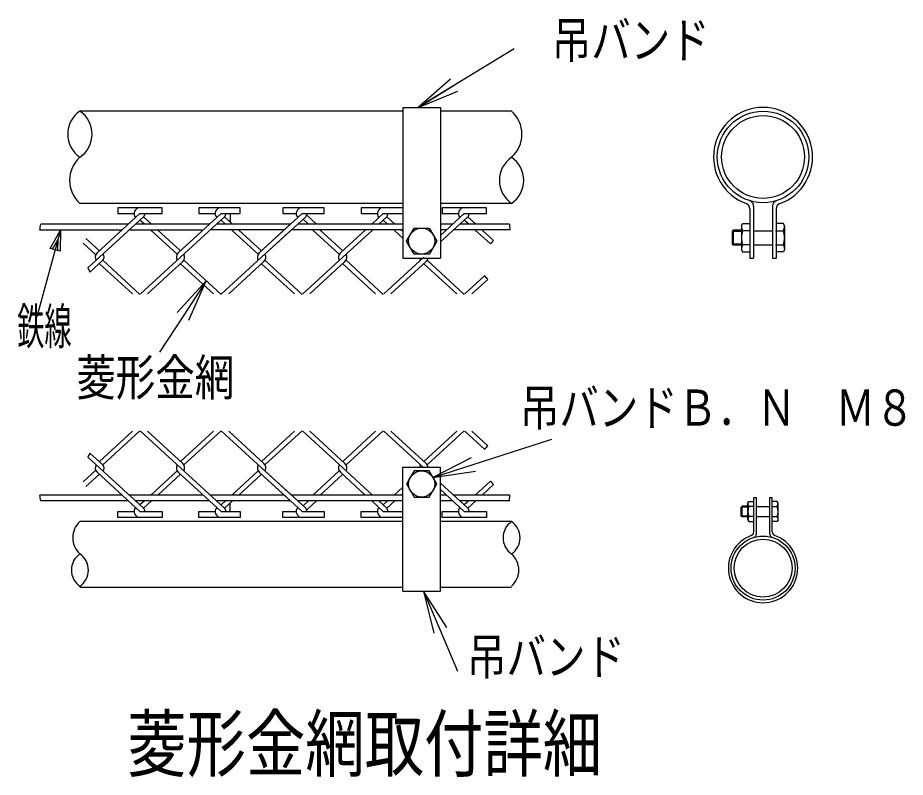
# Model space of a CAD drawing. Units: millimetres, scale not verified. Extents: x -4455 to 4455, y -3150 to 3150.
# Drawn here: x 1328 to 2270, y -645 to 162 of the extents above; entities that cross this region are included whole.
import ezdxf
from ezdxf.enums import TextEntityAlignment as Align

# ---------------------------------------------------------------- set-up
doc = ezdxf.new("R2010")
doc.units = ezdxf.units.MM
doc.header["$LTSCALE"] = 20
for name, color, linetype, lineweight in [('0-1_1', 7, 'Continuous', 25), ('0-2_0', 7, 'Continuous', 25), ('0-3_2', 7, 'Continuous', 25), ('0-4_EXTCNT-L', 2, 'Continuous', 25)]:
    doc.layers.add(name, color=color, linetype=linetype, lineweight=lineweight)
doc.styles.add('ＭＳ ゴシック', font='')
doc.styles.get('ＭＳ ゴシック').set_extended_font_data('MS Gothic')

# ---------------------------------------------------------------- blocks, each defined once
blk = doc.blocks.new('C5')
at = {"layer": '0-1_1', "color": 4}
blk.add_line((94861.1, 25811.8), (94220.6, 23457), dxfattribs=at)
blk.add_lwpolyline([(94579, 25308.2), (94861.1, 25811.8), (94849.2, 25234.7)], close=True, dxfattribs=at)
blk.add_lwpolyline([(94646.6, 25289.8), (94787.6, 25541.6), (94781.7, 25253.1)], dxfattribs=at)
blk = doc.blocks.new('DARROWS')
at = {"layer": '0-2_0', "color": 2}
blk.add_line((0, 0), (-19.982, 0), dxfattribs=at)
blk.add_lwpolyline([(-20, -3.333), (0, 0), (-20, 3.333)], dxfattribs=at)

msp = doc.modelspace()

# ---------------------------------------------------------------- linework, layer by layer
at = {"layer": '0-1_1'}
for p, q in [((1736.79, 66.63), (1736.79, -93.37)), ((1736.79, 66.63), (1776.79, 66.63)), ((1776.79, 66.63), (1776.79, -93.37)), ((1736.79, 62.63), (1393.8, 62.63)), ((1852.3, 62.63), (1776.79, 62.63)), ((1736.79, -35.37), (1393.8, -35.37)), ((1438.53, -63.64), (1351.04, -63.64)), ((1445.37, -57.37), (1352.25, -57.37)), ((1524.65, -63.64), (1446.05, -63.64)), ((1531.49, -57.37), (1452.89, -57.37)), ((1611.07, -63.37), (1532.47, -63.37)), ((1617.61, -57.37), (1539.01, -57.37)), ((1736.79, -63.37), (1618.59, -63.37)), ((1736.79, -57.37), (1625.13, -57.37)), ((1736.79, -72.16), (1727.49, -63.64)), ((1736.79, -65.27), (1735.01, -63.64)), ((1783.31, -63.37), (1776.79, -63.37)), ((1850.28, -63.37), (1790.83, -63.37)), ((1850.09, -57.37), (1797.37, -57.37)), ((2087.64, -63.85), (2086.44, -65.05)), ((2086.44, -65.05), (2086.44, -78.65)), ((2087.64, -63.85), (2087.64, -79.85)), ((2096.44, -63.85), (2087.64, -63.85)), ((2096.44, -59.35), (2097.59, -56.85)), ((2096.44, -59.35), (2096.44, -84.35)), ((2097.59, -56.85), (2105.45, -56.85)), ((2106.01, -64.36), (2097.59, -64.36)), ((2109.45, -64.36), (2129.45, -64.36)), ((2132.65, -64.36), (2141.07, -64.36)), ((2142.22, -59.35), (2142.22, -84.35)), ((2086.44, -78.65), (2087.64, -79.85)), ((2096.44, -79.85), (2087.64, -79.85)), ((2096.44, -84.35), (2097.59, -86.85)), ((2106.01, -79.35), (2097.59, -79.35)), ((2109.45, -79.35), (2129.45, -79.35)), ((2132.65, -79.35), (2141.07, -79.35)), ((2142.22, -84.35), (2141.07, -86.85)), ((1736.79, -93.37), (1776.79, -93.37)), ((2097.59, -86.85), (2105.45, -86.85)), ((2141.07, -86.85), (2133.45, -86.85)), ((1736.79, -447.43), (1736.79, -315.43)), ((1736.79, -315.43), (1776.79, -315.43)), ((1776.79, -447.43), (1776.79, -315.43)), ((1776.79, -332.56), (1805.83, -359.17)), ((1438.53, -345.16), (1351.04, -345.16)), ((1524.65, -345.16), (1446.05, -345.16)), ((1611.07, -345.43), (1532.47, -345.43)), ((1736.79, -345.43), (1618.59, -345.43)), ((1776.79, -339.45), (1802.07, -362.62)), ((1850.28, -345.43), (1790.83, -345.43)), ((1445.37, -351.43), (1352.25, -351.43)), ((1531.49, -351.43), (1452.89, -351.43)), ((1617.61, -351.43), (1539.01, -351.43)), ((1736.79, -351.43), (1625.13, -351.43)), ((1850.09, -351.43), (1797.37, -351.43)), ((2096.34, -357.93), (2097.18, -357.09)), ((2096.34, -367.45), (2096.34, -357.93)), ((2097.18, -368.29), (2097.18, -357.09)), ((2103.34, -357.09), (2097.18, -357.09)), ((2103.34, -353.94), (2104.15, -352.19)), ((2103.34, -371.44), (2103.34, -353.94)), ((2104.15, -352.19), (2109.65, -352.19)), ((2110.05, -357.44), (2104.15, -357.44)), ((2112.45, -357.44), (2126.45, -357.44)), ((2128.69, -357.44), (2134.58, -357.44)), ((2134.58, -352.19), (2129.25, -352.19)), ((2135.39, -353.94), (2134.58, -352.19)), ((2135.39, -371.44), (2135.39, -353.94)), ((2097.18, -368.29), (2096.34, -367.45)), ((1736.79, -373.43), (1393.8, -373.43)), ((1852.3, -373.43), (1776.79, -373.43)), ((2103.34, -368.29), (2097.18, -368.29)), ((2103.34, -371.44), (2104.15, -373.19)), ((2110.05, -367.94), (2104.15, -367.94)), ((2104.15, -373.19), (2109.65, -373.19)), ((2112.45, -367.94), (2126.45, -367.94)), ((2128.69, -367.94), (2134.58, -367.94)), ((2134.58, -373.19), (2129.25, -373.19)), ((2135.39, -371.44), (2134.58, -373.19)), ((1736.79, -443.43), (1393.8, -443.43)), ((1736.79, -447.43), (1776.79, -447.43)), ((1852.3, -443.43), (1776.79, -443.43))]:
    msp.add_line(p, q, dxfattribs=at)
at = {"layer": '0-1_1', "color": 4}
for p, q in [((1852.3, -35.37), (1776.79, -35.37)), ((1412.12, -87.84), (1457.59, -46.18)), ((1481.11, -39.9), (1434.07, -39.9)), ((1434.07, -39.9), (1434.07, -46.18)), ((1434.07, -46.18), (1451.31, -46.18)), ((1457.59, -46.18), (1481.11, -46.18)), ((1481.11, -46.18), (1481.11, -39.9)), ((1498.24, -87.84), (1543.71, -46.18)), ((1564.09, -39.9), (1520.19, -39.9)), ((1520.19, -39.9), (1520.19, -46.18)), ((1520.19, -46.18), (1537.43, -46.18)), ((1543.71, -46.18), (1564.09, -46.18)), ((1553.26, -46.18), (1553.26, -54.93)), ((1564.09, -46.18), (1564.09, -39.9)), ((1584.36, -87.84), (1629.83, -46.18)), ((1653.35, -39.9), (1609.44, -39.9)), ((1609.44, -39.9), (1609.44, -46.18)), ((1609.44, -46.18), (1623.55, -46.18)), ((1692.43, -39.9), (1692.43, -46.18)), ((1736.79, -39.9), (1692.43, -39.9)), ((1692.43, -46.18), (1709.68, -46.18)), ((1703.73, -57.37), (1715.95, -46.18)), ((1715.95, -46.18), (1736.79, -46.18)), ((1776.79, -69.34), (1802.07, -46.18)), ((1825.59, -39.9), (1778.55, -39.9)), ((1778.55, -39.9), (1778.55, -46.18)), ((1778.55, -46.18), (1795.79, -46.18)), ((1802.07, -46.18), (1825.59, -46.18)), ((1825.59, -46.18), (1825.59, -39.9)), ((1402.28, -103.74), (1461.35, -49.62)), ((1462.28, -57.37), (1457.59, -53.07)), ((1469.8, -57.37), (1461.35, -49.62)), ((1500.65, -92.52), (1547.47, -49.62)), ((1548.4, -57.37), (1543.71, -53.07)), ((1555.92, -57.37), (1547.47, -49.62)), ((1584.36, -87.84), (1619.36, -55.77)), ((1625.13, -57.37), (1633.59, -49.62)), ((1636.52, -57.37), (1630.83, -52.15)), ((1645.18, -57.37), (1634.68, -47.75)), ((1711.25, -57.37), (1719.71, -49.62)), ((1720.64, -57.37), (1715.95, -53.07)), ((1728.16, -57.37), (1719.71, -49.62)), ((1776.79, -76.23), (1805.83, -49.62)), ((1806.76, -57.37), (1802.07, -53.07)), ((1814.28, -57.37), (1805.83, -49.62)), ((1497.08, -89.26), (1469.12, -63.64)), ((1500.65, -85.63), (1476.64, -63.64)), ((1583.2, -89.26), (1555.24, -63.64)), ((1586.77, -85.63), (1562.76, -63.64)), ((1586.77, -92.52), (1625.13, -57.37)), ((1586.77, -92.52), (1619.36, -62.66)), ((1669.32, -89.26), (1641.37, -63.64)), ((1672.89, -85.63), (1648.88, -63.64)), ((1670.48, -87.84), (1696.89, -63.64)), ((1672.89, -92.52), (1704.41, -63.64)), ((1789.85, -57.37), (1776.79, -57.37)), ((1829.79, -78.47), (1813.61, -63.64)), ((1833.23, -74.73), (1821.13, -63.64)), ((2096.44, -65.05), (2086.44, -65.05)), ((1400.21, -72.54), (1414.51, -85.65)), ((1397.08, -77.76), (1410.54, -90.09)), ((2096.44, -78.65), (2086.44, -78.65)), ((1500.65, -92.52), (1458.16, -131.46)), ((1586.77, -92.52), (1544.28, -131.46)), ((1672.89, -92.52), (1630.4, -131.46)), ((1759.01, -92.52), (1716.52, -131.46)), ((1404.49, -108.25), (1418.09, -95.79)), ((1414.53, -99.41), (1449.49, -131.46)), ((1418.09, -95.79), (1457.59, -131.98)), ((1503.06, -97.21), (1465.68, -131.46)), ((1500.65, -99.41), (1535.61, -131.46)), ((1504.21, -95.79), (1543.71, -131.98)), ((1589.18, -97.21), (1551.8, -131.46)), ((1586.77, -99.41), (1621.73, -131.46)), ((1590.33, -95.79), (1629.83, -131.98)), ((1675.3, -97.21), (1637.92, -131.46)), ((1672.89, -99.41), (1707.85, -131.46)), ((1676.45, -95.79), (1715.95, -131.98)), ((1761.42, -97.21), (1724.04, -131.46)), ((1759.01, -99.41), (1793.98, -131.46)), ((1762.57, -95.79), (1802.07, -131.98)), ((1823.82, -112.05), (1802.64, -131.46)), ((1826.97, -116.05), (1810.16, -131.46)), ((1414.53, -309.38), (1449.49, -277.34)), ((1418.09, -313), (1457.59, -276.81)), ((1500.65, -316.27), (1458.16, -277.34)), ((1503.06, -311.59), (1465.68, -277.34)), ((1500.65, -309.38), (1535.61, -277.34)), ((1504.21, -313), (1543.71, -276.81)), ((1586.77, -316.27), (1544.28, -277.34)), ((1589.18, -311.59), (1551.8, -277.34)), ((1586.77, -309.38), (1621.73, -277.34)), ((1590.33, -313), (1629.83, -276.81)), ((1672.89, -316.27), (1630.4, -277.34)), ((1675.3, -311.59), (1637.92, -277.34)), ((1672.89, -309.38), (1707.85, -277.34)), ((1676.45, -313), (1715.95, -276.81)), ((1759.01, -316.27), (1716.52, -277.34)), ((1761.42, -311.59), (1724.04, -277.34)), ((1759.01, -309.38), (1793.98, -277.34)), ((1762.57, -313), (1802.07, -276.81)), ((1823.82, -296.74), (1802.64, -277.34)), ((1826.97, -292.74), (1810.16, -277.34)), ((1404.49, -300.54), (1418.09, -313)), ((1402.28, -305.05), (1461.35, -359.17)), ((1397.08, -331.04), (1410.54, -318.71)), ((1497.08, -319.54), (1469.12, -345.16)), ((1500.65, -316.27), (1547.47, -359.17)), ((1583.2, -319.54), (1555.24, -345.16)), ((1586.77, -316.27), (1619.36, -346.14)), ((1586.77, -316.27), (1625.13, -351.43)), ((1669.32, -319.54), (1641.37, -345.16)), ((1672.89, -316.27), (1704.41, -345.16)), ((1400.21, -336.25), (1414.51, -323.15)), ((1412.12, -320.95), (1457.59, -362.62)), ((1500.65, -323.16), (1476.64, -345.16)), ((1498.24, -320.95), (1543.71, -362.62)), ((1586.77, -323.16), (1562.76, -345.16)), ((1584.36, -320.95), (1619.36, -353.03)), ((1584.36, -320.95), (1629.83, -362.62)), ((1672.89, -323.16), (1648.88, -345.16)), ((1670.48, -320.95), (1696.89, -345.16)), ((1736.79, -336.63), (1727.49, -345.16)), ((1829.79, -330.33), (1813.61, -345.16)), ((1833.23, -334.06), (1821.13, -345.16)), ((1736.79, -343.52), (1735.01, -345.16)), ((1783.31, -345.43), (1776.79, -345.43)), ((1462.28, -351.43), (1457.59, -355.73)), ((1469.8, -351.43), (1461.35, -359.17)), ((1548.4, -351.43), (1543.71, -355.73)), ((1555.92, -351.43), (1547.47, -359.17)), ((1553.26, -362.62), (1553.26, -353.86)), ((1625.13, -351.43), (1633.59, -359.17)), ((1636.52, -351.43), (1630.83, -356.65)), ((1645.18, -351.43), (1634.68, -361.05)), ((1703.73, -351.43), (1715.95, -362.62)), ((1711.25, -351.43), (1719.71, -359.17)), ((1720.64, -351.43), (1715.95, -355.73)), ((1728.16, -351.43), (1719.71, -359.17)), ((1789.85, -351.43), (1776.79, -351.43)), ((1806.76, -351.43), (1802.07, -355.73)), ((1814.28, -351.43), (1805.83, -359.17)), ((2103.34, -357.93), (2096.34, -357.93)), ((1434.07, -368.89), (1434.07, -362.62)), ((1434.07, -362.62), (1451.31, -362.62)), ((1457.59, -362.62), (1481.11, -362.62)), ((1481.11, -362.62), (1481.11, -368.89)), ((1520.19, -362.62), (1537.43, -362.62)), ((1520.19, -368.89), (1520.19, -362.62)), ((1543.71, -362.62), (1564.09, -362.62)), ((1564.09, -362.62), (1564.09, -368.89)), ((1609.44, -368.89), (1609.44, -362.62)), ((1609.44, -362.62), (1623.55, -362.62)), ((1629.83, -362.62), (1653.35, -362.62)), ((1653.35, -362.62), (1653.35, -368.89)), ((1692.43, -368.89), (1692.43, -362.62)), ((1692.43, -362.62), (1709.68, -362.62)), ((1715.95, -362.62), (1736.79, -362.62)), ((1778.55, -362.62), (1795.79, -362.62)), ((1778.55, -368.89), (1778.55, -362.62)), ((1802.07, -362.62), (1825.59, -362.62)), ((1825.59, -362.62), (1825.59, -368.89)), ((2103.34, -367.45), (2096.34, -367.45)), ((1481.11, -368.89), (1434.07, -368.89)), ((1564.09, -368.89), (1520.19, -368.89)), ((1653.35, -368.89), (1609.44, -368.89)), ((1736.79, -368.89), (1692.43, -368.89)), ((1825.59, -368.89), (1778.55, -368.89))]:
    msp.add_line(p, q, dxfattribs=at)
msp.add_lwpolyline([(1629.83, -46.18), (1653.35, -46.18), (1653.35, -39.9)], dxfattribs=at)
at = {"layer": '0-1_1'}
msp.add_lwpolyline([(2142.22, -59.35), (2141.07, -56.85), (2133.45, -56.85)], dxfattribs=at)
at = {"layer": '0-1_1', "color": 4}
for centre, radius, start, end in [((1457.59, -46.18), 6.27, 90, 222.50017), ((1457.59, -46.18), 5.08, 317.50034, 0), ((1543.71, -46.18), 6.27, 90, 222.50017), ((1543.71, -46.18), 5.08, 317.50034, 0), ((1629.83, -46.18), 6.27, 90, 222.50017), ((1629.84, -46.19), 5.08, 317.50217, 0), ((1715.95, -46.18), 6.27, 90, 222.49869), ((1715.95, -46.18), 5.08, 317.50217, 0), ((1802.07, -46.18), 6.27, 90, 222.49869), ((1802.07, -46.18), 5.08, 317.50217, 0), ((1282.91, -47.28), 70.07, 346.50195, 351.72638), ((1885.6, -126.44), 73.6, 135.36543, 139.32133), ((1416.41, -92.52), 6.35, 132.50044, 210.96289), ((1414.35, -92.36), 5.08, 317.49985, 42.50015), ((1502.53, -92.52), 6.35, 132.50081, 210.96289), ((1498.77, -92.52), 6.35, 312.50088, 30.96329), ((1588.65, -92.52), 6.35, 132.50081, 210.96289), ((1584.89, -92.52), 6.35, 312.50088, 30.96329), ((1674.77, -92.52), 6.35, 132.50044, 210.96289), ((1671.01, -92.52), 6.35, 312.50088, 30.96329), ((1419.32, -98.19), 17.92, 198.04726, 214.15215), ((1833.22, -107.89), 10.28, 203.85423, 232.54781), ((1419.32, -310.61), 17.92, 145.84785, 161.95274), ((1833.22, -300.9), 10.28, 127.45219, 156.14577), ((1416.41, -316.27), 6.35, 149.03711, 227.49956), ((1414.35, -316.44), 5.08, 317.49985, 42.50015), ((1502.53, -316.27), 6.35, 149.03711, 227.49919), ((1498.77, -316.27), 6.35, 329.03671, 47.49912), ((1588.65, -316.27), 6.35, 149.03711, 227.49919), ((1584.89, -316.27), 6.35, 329.03671, 47.49912), ((1674.77, -316.27), 6.35, 149.03711, 227.49956), ((1671.01, -316.27), 6.35, 329.03671, 47.49912), ((1885.6, -282.35), 73.6, 220.67867, 224.63457), ((1282.91, -361.51), 70.07, 8.27362, 13.49805), ((1457.59, -362.62), 6.27, 137.49983, 270), ((1457.59, -362.62), 5.08, 0, 42.49966), ((1543.71, -362.62), 6.27, 137.49983, 270), ((1543.71, -362.62), 5.08, 0, 42.49966), ((1629.83, -362.62), 6.27, 137.49983, 270), ((1629.84, -362.61), 5.08, 0, 42.49783), ((1715.95, -362.62), 6.27, 137.50131, 270), ((1715.95, -362.62), 5.08, 0, 42.49783), ((1802.07, -362.62), 6.27, 137.50131, 270), ((1802.07, -362.62), 5.08, 0, 42.49783)]:
    msp.add_arc(centre, radius, start, end, dxfattribs=at)
at = {"layer": '0-1_1'}
for centre, radius, start, end in [((2107.86, -59.35), 11.43, 180.00003, 205.97982), ((2121.33, -71.85), 24.9, 162.48053, 197.51919), ((2130.79, -59.35), 11.43, 334.0202, 0), ((2117.33, -71.85), 24.9, 342.48083, 17.5195), ((2107.86, -84.35), 11.43, 154.02023, 180.00003), ((1760.89, -92.52), 6.35, 187.62723, 210.96289), ((1757.13, -92.52), 6.35, 312.50088, 352.37272), ((1760.89, -316.27), 6.35, 149.03711, 172.37277), ((1757.13, -316.27), 6.35, 7.62728, 47.49912), ((2111.34, -353.94), 8, 179.99997, 205.97977), ((2120.77, -362.69), 17.43, 162.48081, 197.51947), ((2117.96, -362.69), 17.43, 342.4805, 17.51917), ((2111.34, -371.44), 8, 154.02018, 179.99997), ((2127.39, -371.44), 8, 0, 25.9798)]:
    msp.add_arc(centre, radius, start, end, dxfattribs=at)
at = {"layer": '0-2_0'}
for p, q in [((2105.45, -41.11), (2105.45, -93.37)), ((2109.45, -38.23), (2109.45, -93.37)), ((2133.45, -41.11), (2133.45, -93.37)), ((1850.09, -57.37), (1850.29, -63.64)), ((2141.07, -79.35), (2142.22, -84.35)), ((2105.45, -93.37), (2109.45, -93.37)), ((1850.09, -351.43), (1850.29, -345.16)), ((2109.65, -384.21), (2109.65, -347.63)), ((2109.65, -347.63), (2112.45, -347.63)), ((2112.45, -386.23), (2112.45, -347.63)), ((2126.45, -347.63), (2129.25, -347.63)), ((2126.45, -386.23), (2126.45, -347.63)), ((2129.25, -384.21), (2129.25, -347.63)), ((2134.58, -357.44), (2135.39, -353.94))]:
    msp.add_line(p, q, dxfattribs=at)
msp.add_lwpolyline([(2129.45, -38.23), (2129.45, -93.37), (2133.45, -93.37)], dxfattribs=at)
for centre, radius in [((2119.45, 13.97), 48.6), ((2119.45, 13.97), 44), ((2119.45, -422.77), 34.02), ((2119.45, -422.77), 30.8)]:
    msp.add_circle(centre, radius, dxfattribs=at)
for centre, radius, start, end in [((2119.45, 13.97), 52.6, 289.95591, 250.04409), ((1410.52, 38.13), 29.66, 124.30723, 235.69277), ((1377.09, 38.13), 29.66, 304.30723, 55.69277), ((1830.43, 38.13), 32.84, 311.75374, 48.24626), ((1415.67, -10.87), 32.84, 131.75374, 228.24626), ((1869.02, -10.87), 29.66, 124.30723, 235.69277), ((1835.59, -10.87), 29.66, 304.30723, 55.69277), ((2099.45, -41.11), 6, 0, 70.04409), ((2103.45, -38.23), 6, 0, 72.95994), ((2135.45, -38.23), 6, 107.04006, 180), ((2139.45, -41.11), 6, 109.95591, 180), ((1409.11, -390.58), 22.99, 131.75374, 228.24626), ((1864.01, -390.58), 20.76, 124.30723, 235.69277), ((1840.6, -390.58), 20.76, 304.30723, 55.69277), ((2105.45, -384.21), 4.2, 289.95591, 0), ((2108.25, -386.23), 4.2, 287.04006, 0), ((2130.65, -386.23), 4.2, 180, 252.95994), ((2133.45, -384.21), 4.2, 180, 250.04409), ((2119.45, -422.77), 36.82, 109.95591, 70.04409), ((1405.5, -424.88), 20.76, 124.30723, 235.69277), ((1382.1, -424.88), 20.76, 304.30723, 55.69277), ((1837, -424.88), 22.99, 311.75374, 48.24626)]:
    msp.add_arc(centre, radius, start, end, dxfattribs=at)
at = {"layer": '0-3_2'}
for p, q in [((1740.79, -75.37), (1748.79, -61.51)), ((1748.79, -61.51), (1764.79, -61.51)), ((1748.79, -89.22), (1740.79, -75.37)), ((1764.79, -89.22), (1748.79, -89.22)), ((1748.79, -319.57), (1740.79, -333.43)), ((1764.79, -319.57), (1748.79, -319.57)), ((1772.79, -333.43), (1764.79, -319.57)), ((1740.79, -333.43), (1748.79, -347.28)), ((1764.79, -347.28), (1772.79, -333.43)), ((1748.79, -347.28), (1764.79, -347.28))]:
    msp.add_line(p, q, dxfattribs=at)
msp.add_lwpolyline([(1764.79, -61.51), (1772.79, -75.37), (1764.79, -89.22)], dxfattribs=at)
for centre in [(1756.79, -75.37), (1756.79, -333.43)]:
    msp.add_circle(centre, 13.86, dxfattribs=at)
at = {"layer": '0-4_EXTCNT-L', "color": 4}
msp.add_line((1855, 129), (1755.56, 68.2), dxfattribs=at)
at = {"layer": '0-4_EXTCNT-L'}
for p, q in [((1503.3, -155.19), (1478.21, -193.48)), ((1811.58, -312.63), (1895.2, -285.67)), ((1776.51, -488.83), (1794.96, -532.17))]:
    msp.add_line(p, q, dxfattribs=at)

# ---------------------------------------------------------------- block references
at = {"layer": '0-2_0', "xscale": 0.0392, "yscale": 0.0392}
msp.add_blockref('C5', (-2345.32, -1075.46), dxfattribs=at)
at = {"layer": '0-4_EXTCNT-L', "xscale": 2.25, "yscale": 2.25}
for p, rotation in [((1753, 66.63), 211.4429), ((1527.96, -117.55), 56.76971), ((1768.75, -326.43), 197.86821), ((1758.88, -447.43), 113.06528)]:
    msp.add_blockref('DARROWS', p, dxfattribs=dict(at, rotation=rotation))

# ---------------------------------------------------------------- texts
at = {"layer": '0-1_1', "color": 4, "style": 'ＭＳ ゴシック', "width": 0.55}
msp.add_text('鉄線', height=38.48, dxfattribs=at).set_placement((1327.18, -196.77), align=Align.BOTTOM_LEFT)
at = {"layer": '0-4_EXTCNT-L', "color": 4, "style": 'ＭＳ ゴシック', "width": 0.8}
for s, height, p in [('吊バンド', 38.42, (1894.99, 107.41)), ('菱形金網', 38.42, (1390, -250.99)), ('吊バンドＢ．Ｎ\u3000Ｍ８', 38.42, (1861.12, -283.05)), ('吊バンド', 38.42, (1804.99, -547.59)), ('菱形金網取付詳細', 57.77, (1444.13, -655.5))]:
    msp.add_text(s, height=height, dxfattribs=at).set_placement(p, align=Align.BOTTOM_LEFT)

doc.saveas('drawing.dxf')
